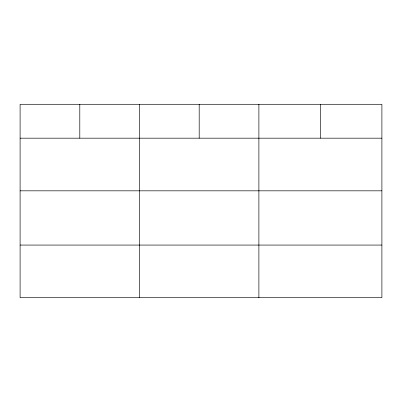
<?xml version="1.0" encoding="UTF-8"?>
<svg xmlns="http://www.w3.org/2000/svg" width="402" height="402" viewBox="0 0 402 402"><rect width="100%" height="100%" fill="white"/><g stroke="black" fill="none" stroke-linecap="round" stroke-linejoin="round"><path stroke-width="0.6" d="M381.9 190.824L381.9 104.294L20.1 104.294L20.1 297.706L381.9 297.706L381.9 190.824L20.1 190.824M20.1 138.182L381.9 138.182M20.1 245.064L381.9 245.064M320.394 104.294L320.394 138.182M258.888 104.294L258.888 297.706M199.191 104.294L199.191 138.182M139.494 104.294L139.494 297.706M79.797 104.294L79.797 138.182"/></g></svg>
